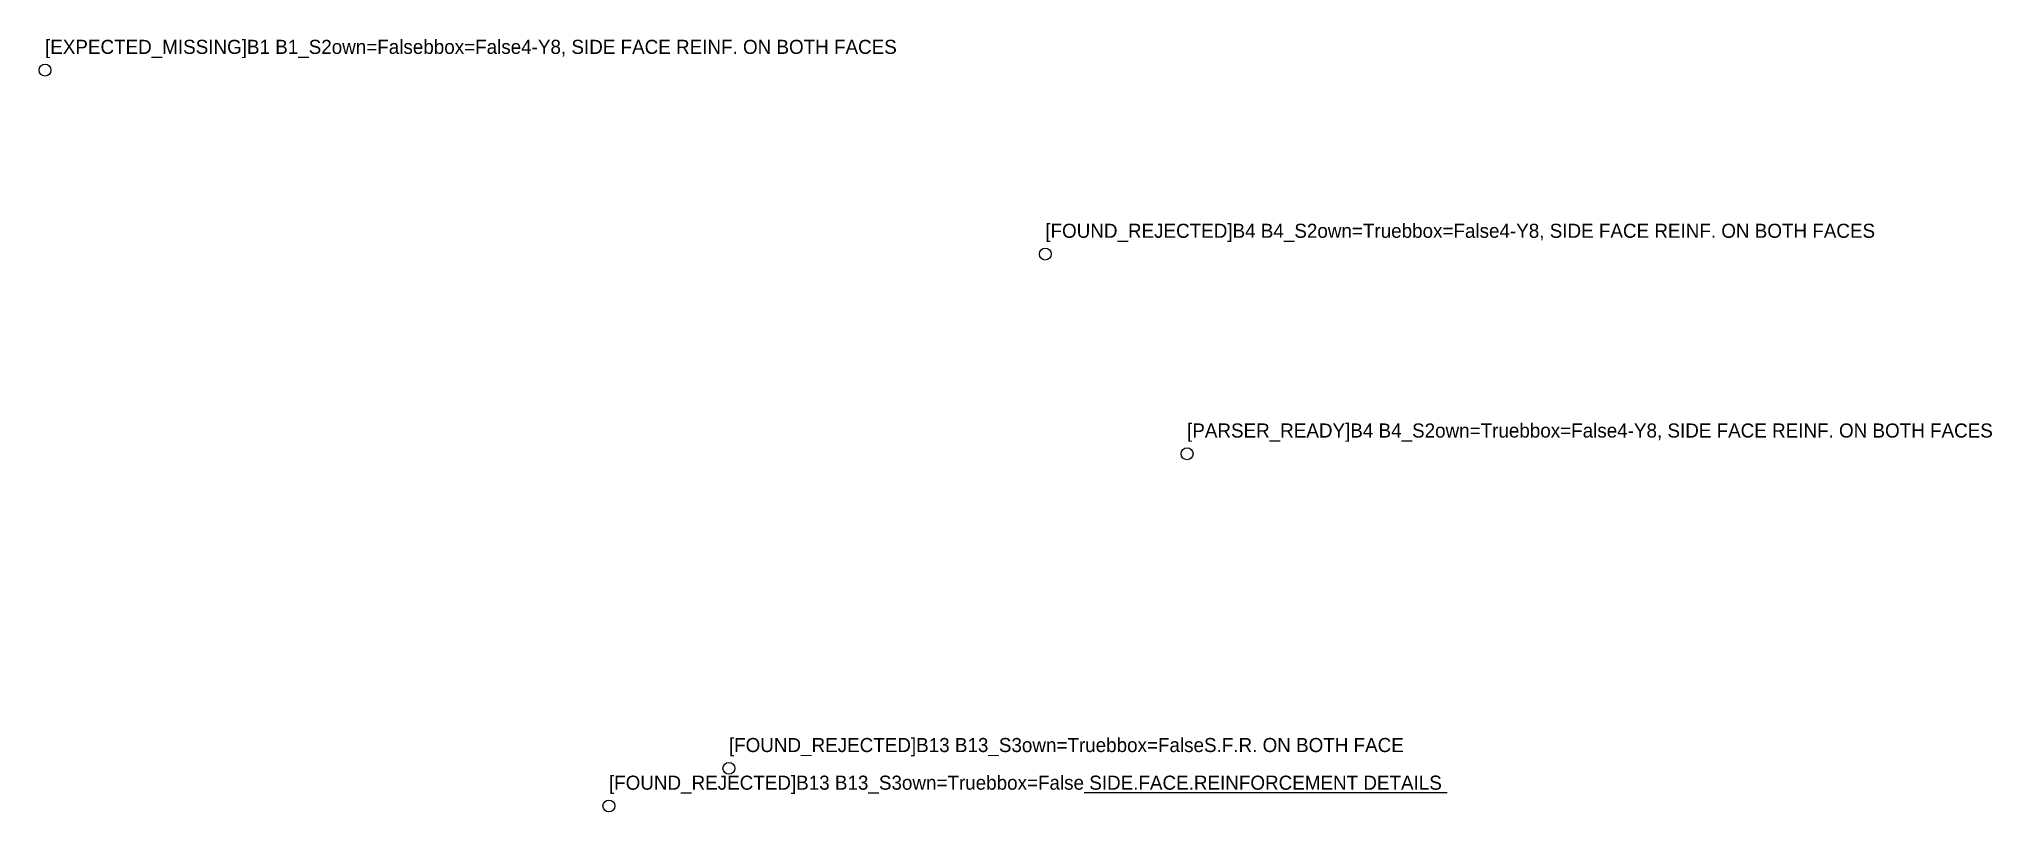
# Model space of a CAD drawing. Header units: metres. Extents: x 6157 to 42218, y 9140 to 23407.
import ezdxf

# ---------------------------------------------------------------- set-up
doc = ezdxf.new("R2010")
doc.units = ezdxf.units.M
doc.layers.add('DEBUG_SFR_DISCOVERY', color=7, linetype='Continuous')

msp = doc.modelspace()

# ---------------------------------------------------------------- linework, layer by layer
at = {"layer": 'DEBUG_SFR_DISCOVERY', "color": 1}
msp.add_circle((6267.22, 22833.24), 110, dxfattribs=at)
at = {"layer": 'DEBUG_SFR_DISCOVERY', "color": 2}
for centre in [(24738.11, 19437.97), (18895.39, 9945.09), (16679.94, 9250.15)]:
    msp.add_circle(centre, 110, dxfattribs=at)
at = {"layer": 'DEBUG_SFR_DISCOVERY', "color": 3}
msp.add_circle((27355.58, 15751.11), 110, dxfattribs=at)

# ---------------------------------------------------------------- texts
at = {"layer": 'DEBUG_SFR_DISCOVERY', "color": 1}
msp.add_text('[EXPECTED_MISSING]B1 B1_S2own=Falsebbox=False4-Y8, SIDE FACE REINF. ON BOTH FACES', height=260, dxfattribs=at).set_placement((6267.22, 23133.24))
at = {"layer": 'DEBUG_SFR_DISCOVERY', "color": 2}
for s, p in [('[FOUND_REJECTED]B4 B4_S2own=Truebbox=False4-Y8, SIDE FACE REINF. ON BOTH FACES', (24738.11, 19737.97)), ('[FOUND_REJECTED]B13 B13_S3own=Truebbox=FalseS.F.R. ON BOTH FACE', (18895.39, 10245.09)), ('[FOUND_REJECTED]B13 B13_S3own=Truebbox=False%%U SIDE.FACE.REINFORCEMENT DETAILS ', (16679.94, 9550.15))]:
    msp.add_text(s, height=260, dxfattribs=at).set_placement(p)
at = {"layer": 'DEBUG_SFR_DISCOVERY', "color": 3}
msp.add_text('[PARSER_READY]B4 B4_S2own=Truebbox=False4-Y8, SIDE FACE REINF. ON BOTH FACES', height=260, dxfattribs=at).set_placement((27355.58, 16051.11))

doc.saveas('drawing.dxf')
